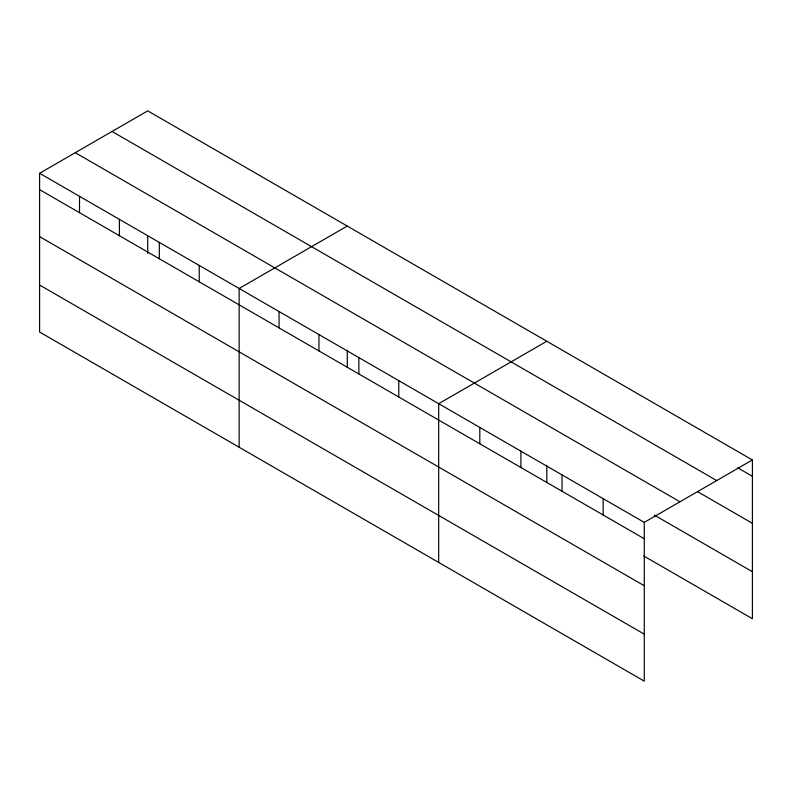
<?xml version="1.0" encoding="UTF-8"?>
<svg xmlns="http://www.w3.org/2000/svg" width="792" height="792" viewBox="0 0 792 792"><rect width="100%" height="100%" fill="white"/><g stroke="black" fill="none" stroke-linecap="round" stroke-linejoin="round"><path stroke-width="1.19" d="M644.272 585.733L644.272 522.383L39.6 173.29L39.6 332.036L644.272 681.14L644.272 585.733L39.6 236.63M39.6 173.29L147.728 110.86L752.4 459.964L752.4 618.71L643.807 556.024M347.272 226.057L239.144 288.486L239.144 447.242M546.817 341.263L438.679 403.692L438.679 562.449M644.272 522.383L752.4 459.964M737.639 467.785L752.4 476.309M112.048 131.462L716.72 480.566M697.574 491.654L752.4 523.304M75.28 152.688L679.952 501.791M654.35 515.107L752.4 571.715M39.6 189.635L644.272 538.738M39.6 285.041L644.272 634.144M603.148 498.653L603.148 514.998M562.033 474.913L562.033 491.258M546.817 465.389L546.817 482.704M520.918 451.173L520.918 467.518M479.803 427.433L479.803 443.777M398.772 380.655L398.772 397M358.865 357.608L358.865 373.963M347.272 350.193L347.272 367.498M318.958 334.57L318.958 350.915M279.051 311.533L279.051 327.878M199.238 265.449L199.238 281.794M159.321 242.411L159.321 258.756M147.728 236.224L147.728 253.539M119.414 219.364L119.414 235.709M79.507 196.327L79.507 212.672"/></g></svg>
